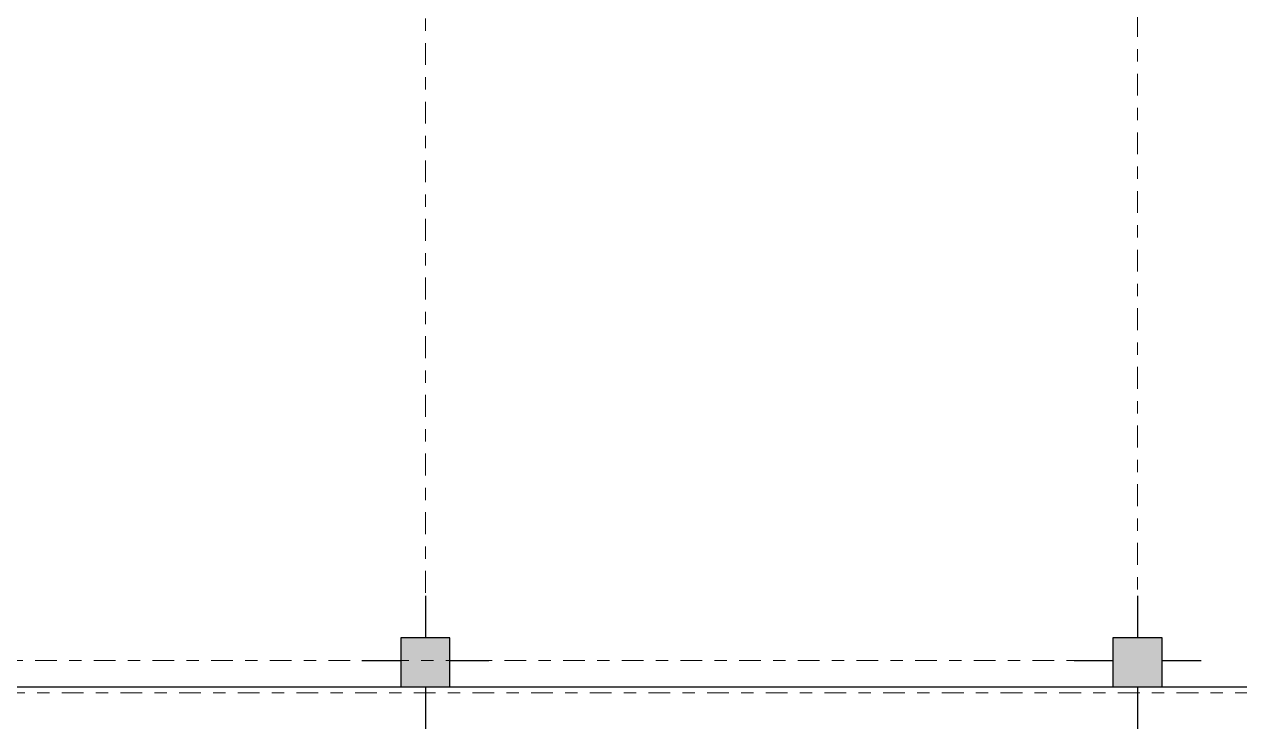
# Model space of a CAD drawing. Header units: metres. Extents: x 236 to 355, y 67 to 475.
# Drawn here: x 291.4 to 301.3, y 142.79 to 148.53 of the extents above; entities that cross this region are included whole.
import ezdxf

# ---------------------------------------------------------------- set-up
doc = ezdxf.new("R2010")
doc.units = ezdxf.units.M
doc.header["$LTSCALE"] = 0.007
doc.header["$MEASUREMENT"] = 0
doc.linetypes.add('DASHDOTX2', pattern=[50.8, 25.4, -12.7, 0, -12.7])
doc.layers.add('H', color=7, linetype='Continuous')
for name, color, linetype, lineweight in [('point line', 22, 'DASHDOTX2', 18), ('stair', 20, 'Continuous', 15), ('walll', 7, 'Continuous', 30)]:
    doc.layers.add(name, color=color, linetype=linetype, lineweight=lineweight)

# ---------------------------------------------------------------- blocks, each defined once
blk = doc.blocks.new('2')
at = {"true_color": 0x6c0707}
blk.add_hatch(color=16, dxfattribs=at).paths.add_polyline_path([(0.1973, 0.1935), (-0.2027, 0.1935), (-0.2027, -0.2065), (0.1973, -0.2065)])
for p, q in [((-0.0027, 0.5343), (-0.0027, 0.1935)), ((-0.52, 0.0078), (-0.2027, 0.0078)), ((0.1973, 0.0078), (0.5154, 0.0078)), ((-0.0027, -0.2065), (-0.0027, -0.5473))]:
    blk.add_line(p, q)
blk.add_lwpolyline([(-0.2027, -0.2065), (0.1973, -0.2065), (0.1973, 0.1935), (-0.2027, 0.1935)], close=True)

msp = doc.modelspace()

# ---------------------------------------------------------------- linework, layer by layer
at = {"layer": 'point line'}
for p, q in [((294.6678, 153.6355), (294.6678, 143.5355)), ((300.4678, 149.0855), (300.4678, 143.5355)), ((300.2678, 143.3498), (289.718, 143.3498))]:
    msp.add_line(p, q, dxfattribs=at)
at = {"layer": 'stair', "linetype": 'DASHDOTX2'}
msp.add_line((289.318, 143.0855), (314.318, 143.0855), dxfattribs=at)
at = {"layer": 'walll'}
msp.add_line((289.318, 143.1355), (314.318, 143.1355), dxfattribs=at)

# ---------------------------------------------------------------- block references
at = {"layer": 'H', "lineweight": 5}
for p in [(294.6705, 143.342), (300.4705, 143.342)]:
    msp.add_blockref('2', p, dxfattribs=at)

doc.saveas('drawing.dxf')
